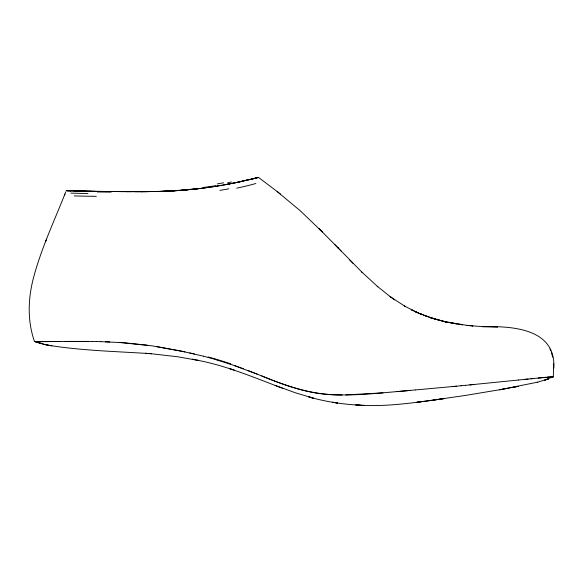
<?xml version="1.0" encoding="UTF-8"?>
<svg xmlns="http://www.w3.org/2000/svg" width="583" height="583" viewBox="0 0 583 583"><rect width="100%" height="100%" fill="white"/><g stroke="black" fill="none" stroke-linecap="round" stroke-linejoin="round"><path stroke-width="0.87" d="M553.661 363.741L553.311 376.756L551.533 377.478M65.799 191.778C54.948 219.478 42.078 246.514 34.186 275.285C28.064 296.791 26.986 320.125 34.47 341.441C38.187 341.93 41.976 341.47 45.707 341.616M64.961 194.037L64.509 195.21M46.21 239.999L46.538 239.161M553.274 376.822L549.754 377.893M251.149 179.214L258.509 177.407L277.18 191.53M537.686 382.164L548.88 378.68M544.799 380.145L548.792 378.71L544.639 380.203M249.881 179.484L258.509 177.407M258.225 177.472L254.771 178.347M258.087 177.502L255.267 178.223M254.392 178.442L255.194 178.245M252.534 178.886L253.503 178.653M251.506 179.141L253.452 178.668M250.085 179.469L252.614 178.864M248.759 179.753L250.654 179.338M537.788 382.142L499.631 389.787L518.221 386.34L513.674 387.221M247.6 180.023L249.291 179.666M248.977 179.732L242.674 181.167M245.771 180.497L247.819 180.009M246.624 180.285L235.087 182.792M243.679 180.963L237.543 182.304M242.484 181.233L232.398 183.368M236.45 182.545L237.667 182.29M549.674 377.908L550.33 377.769M235.233 182.792L227.319 184.308M234.009 183.04L216.781 186.13M230.329 183.791L227.304 184.359M226.022 184.541L227.844 184.264M224.717 184.782L226.583 184.49M504.127 388.992L465.431 395.442L427.988 400.834M225.293 184.724L222.67 185.183M221.336 185.409L216.883 186.152M217.291 186.072L214.063 186.553M214.136 186.582L215.899 186.261M212.751 186.8L214.529 186.473M213.159 186.684L208.568 187.413M211.359 187.005L212.693 186.764M210.397 187.092L197.404 188.834M444.567 398.539L433.526 400.098M444.465 398.568C415.548 402.452 385.421 407.415 355.754 404.908L360.52 405.221C343.015 404.383 325.576 401.731 308.72 396.892L313.479 398.174L295.559 392.847L275.103 385.421M208.532 187.369L204.327 187.937M202.119 188.258L204.4 187.974M422.456 401.556L416.903 402.248L428.141 400.82M200.69 188.44L203.008 188.156M199.248 188.615L201.616 188.331M200.217 188.498L174.353 190.736M200.086 188.469L188.688 189.672M197.71 188.739L194.569 189.147M196.282 188.899L193.133 189.3M546.278 377.23L518.542 380.021M547.197 377.128L549.58 376.873M191.698 189.446L193.425 189.205M538.16 378.075L553.303 376.771M474.263 384.459L465.438 385.334M190.255 189.592L191.989 189.351M525.094 379.373L528.111 379.074M518.586 380.014L469.818 384.897M530.975 378.79L533.605 378.535M461.117 385.757L452.116 386.624M461.022 385.764L465.533 385.327M190.554 189.49L181.524 190.328M456.664 386.186L415.366 389.947M401.352 391.222L406.016 390.792M189.118 189.628L183.368 190.124M401.272 391.215C375.35 393.394 349.239 396.593 323.222 393.955C296.878 391.259 272.531 380.05 248.132 370.562M405.921 390.792L410.578 390.37M415.249 389.954L396.702 391.645M550.818 376.756L553.296 376.698M187.544 189.832L181.932 190.233M382.995 392.847L345.828 394.917M180.49 190.335L183.164 190.189M179.054 190.437L181.721 190.298M180.285 190.401L173.187 190.838M180.06 190.437L167.161 191.1M178.595 190.532L172.918 190.816M171.475 190.896L174.208 190.794M172.757 190.874L161.294 191.341M164.697 191.239L170.404 190.947M168.953 191.056L170.367 190.984M166.082 191.144L167.525 191.078M166.978 191.137L161.753 191.304M165.55 191.195L158.481 191.428L160.405 191.384M162.708 191.297L164.122 191.246M159.953 191.355L161.396 191.311M155.661 191.501L158.868 191.392M157.075 191.435L158.955 191.428M157.425 191.428L148.41 191.596M157.505 191.464L153.096 191.523M155.982 191.464L148.76 191.588M154.582 191.53L146.967 191.61M150.21 191.574L153.118 191.559M145.524 191.625L148.709 191.618M148.454 191.625L140.073 191.661M57.484 341.507L45.787 341.623M59.889 341.478L44.257 341.638M57.608 341.507L92.5 341.456M144.081 191.639L147.237 191.632M65.165 341.434L67.978 341.412M145.772 191.647L141.195 191.654M68.007 341.405L88.536 341.405M141.523 191.654L142.973 191.647M142.842 191.661L144.307 191.654M139.752 191.661L142.551 191.669M138.309 191.661L141.385 191.669M138.186 191.676L139.935 191.669M136.874 191.661L138.623 191.661M136.757 191.676L138.484 191.676M137.173 191.661L133.922 191.676M135.599 191.676L137.041 191.676M133.995 191.661L135.722 191.661M132.516 191.669L134.272 191.661M131.102 191.669L132.822 191.661M123.946 191.618L131.306 191.661M129.681 191.647L131.364 191.654M129.914 191.647L126.999 191.647M40.314 341.645L35.913 341.572M125.381 191.625L128.275 191.654M125.549 191.632L118.291 191.567M114.042 191.523A198.839 3.258 0.5 0 0 118.283 191.567L124.092 191.625M122.619 191.61L111.193 191.501M119.661 191.581L100.145 191.377M108.358 191.464L109.764 191.479M98.308 191.348L101.391 191.377M96.836 191.319L98.767 191.355M94.052 191.275L97.383 191.333M92.675 191.253L95.532 191.304M342.148 394.975C314.164 395.478 287.215 386.529 261.687 375.911M90.401 191.217L94.14 191.282M91.305 191.231L87.246 191.166M92.748 191.26L81.926 191.056L87.625 191.166M88.587 191.188L89.942 191.209M92.318 341.449L96.61 341.529M80.534 191.027L83.136 191.078M70.477 190.787L81.795 191.056M80.461 191.027L77.831 190.962M75.207 190.903L77.517 190.962M73.954 190.874L77.896 190.976M73.808 190.874L74.93 190.903M72.744 190.845L75.294 190.903M72.868 190.852L68.918 190.743M96.457 341.521L100.874 341.638M70.055 190.779L71.33 190.816M70.732 190.801L66.2 190.677L68.459 190.736M67.628 190.714L69.457 190.765M70.186 190.787L66.571 190.685M497.569 327.223L482.717 326.662C512.012 326.043 555.971 328.324 553.85 368.121M100.764 341.631L123.895 342.738L147.543 345.202M105.268 341.769L109.764 341.944M360.44 405.221L364.608 405.382M483.037 326.677L466.75 325.372L472.864 325.984L472.368 325.941M119.019 342.418L152.207 345.872L185.03 351.899M146.231 353.342L145.51 353.276L151.485 353.735C116.994 351.418 82.29 350.762 48.105 345.202M150.735 353.684L177.538 356.752L198.657 360.476L192.332 359.215L193.498 359.449M461.794 324.738L462.45 324.84L444.465 321.605L467.42 325.438M156.914 346.63L180.446 350.93L203.591 356.22M456.904 324.017L450.28 322.836M51.894 345.843L44.002 344.327L34.514 341.427L39.36 343.03M44.002 344.327L47.966 345.172L44.06 344.342M197.477 360.25C227.027 365.84 254.713 377.835 282.74 388.285M189.737 352.926L194.423 353.998M445.609 321.852L446.578 322.078L434.051 318.821L445.609 321.852L430.822 317.779L429.62 317.385L436.361 319.499L419.665 313.625M203.686 356.257L208.116 357.408M43.936 344.305L34.528 341.441M208.233 357.445L217.153 359.951M231.072 369.083L229.87 368.696L234.264 370.154M230.285 364.084L257.059 374.082M425.284 315.833L431.872 318.15L430.822 317.779M234.657 365.585L243.497 368.791M420.948 314.128L422.085 314.594L415.431 311.745L426.45 316.27M412.509 310.316L411.292 309.748L417.792 312.787L404.398 305.995L405.411 306.571L390.202 296.696L390.982 297.272L377.216 286.238L377.82 286.77L361.613 271.875M390.202 296.696L394.684 299.888M280.474 194.132L277.151 191.516L300.362 210.864L322.239 231.859M362.072 272.305L337.797 247.6L341.121 251.062M318.945 228.602L322.435 232.07M319.149 228.791L338.067 247.884L334.722 244.445M349.596 259.88L353.036 263.385M550.76 350.864L549.937 348.998M551.525 352.897L552.728 357.19M83.639 190.925A83.427 2.143 0.7 0 1 79.558 190.838M86.459 191.115A69.698 2.463 0.6 0 1 82.159 191.027M108.059 191.603A198.956 9.598 0.4 0 1 100.99 191.516M223.697 182.8A147.28 46.873 -8 0 1 217.386 183.871M247.717 179.768A61.295 3.396 -11.6 0 1 244.394 180.533M244.248 180.46A58.54 4.154 -11.2 0 1 242.011 180.97M111.134 192.128A185.766 8.22 0.4 0 1 97.244 191.953M81.416 191.078A44.14 0.86 0.7 0 1 77.306 190.984M37.195 341.536A53.213 0.853 -1.2 0 1 35.301 341.463M42.515 341.704A43.543 0.707 -1.6 0 1 38.864 341.696M208.248 357.007A355.193 325.044 -2.4 0 1 230.482 363.726M96.312 196.347A149.503 9.627 0.1 0 1 74.194 195.917M215.681 185.707A190.364 71.614 -6.4 0 1 203.394 187.471M255.886 183.485A89.126 22.628 -7.7 0 1 236.771 188.163M231.517 181.976A143.87 55.123 -7.3 0 1 227.785 182.698M228.849 188.805A119.865 37.494 -8 0 1 219.966 190.364M87.997 193.534A119.981 8.067 0.2 0 1 70.886 193.104M551.686 377.463A24.297 1.049 -6.1 0 1 550.592 377.748M550.848 376.698A33.202 0.445 -7.9 0 1 551.664 376.633M217.087 360.126A343.088 313.618 -2.2 0 1 230.212 364.251M45.882 240.837L45.554 241.675L45.882 240.837M337.513 403.013L332.682 402.255L337.462 403.021"/></g></svg>
